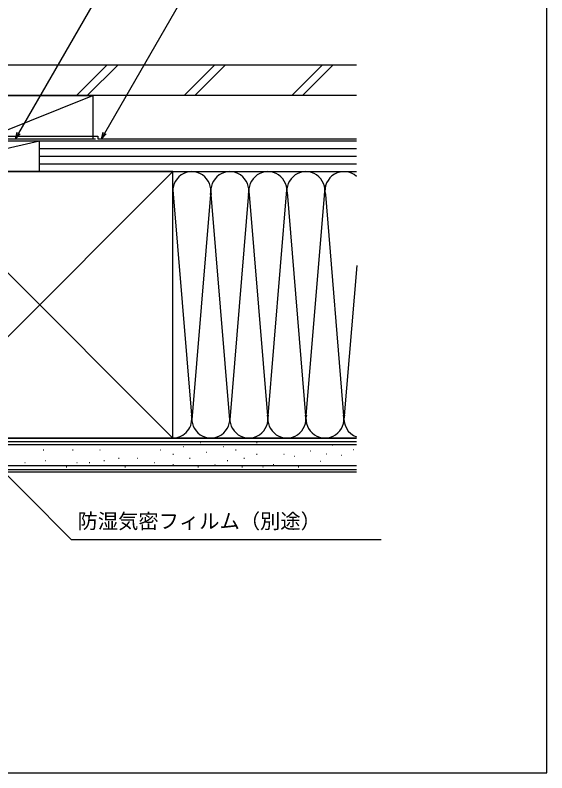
# Model space of a CAD drawing. Units: millimetres, scale not verified. Extents: x -525 to 525, y -783 to 779.
# Drawn here: x 315.3 to 525, y -782.8 to -484.1 of the extents above; entities that cross this region are included whole.
import ezdxf
from ezdxf.enums import TextEntityAlignment as Align

# ---------------------------------------------------------------- set-up
doc = ezdxf.new("R2010")
doc.units = ezdxf.units.MM
doc.header["$LTSCALE"] = 4
for name, color, linetype in [('0-7_YKK_D', 6, 'Continuous'), ('0-8_YKK_ZWAK', 7, 'Continuous'), ('0-9_YSS_K', 3, 'Continuous'), ('0-A_YSS_KE', 3, 'Continuous')]:
    doc.layers.add(name, color=color, linetype=linetype)
doc.styles.add('ＭＳ ゴシック', font='')
doc.styles.get('ＭＳ ゴシック').set_extended_font_data('MS Gothic')

msp = doc.modelspace()

# ---------------------------------------------------------------- linework, layer by layer
at = {"layer": '0-7_YKK_D'}
for points in [[(315.491, -532.799), (316.766, -530.591), (364.421, -448.05), (453.329, -448.05)], [(349.373, -532.799), (350.648, -530.591), (386.756, -468.05), (497.933, -468.05)], [(317.357, -530.932), (315.491, -532.799), (316.174, -530.249)], [(351.24, -530.932), (349.373, -532.799), (350.057, -530.249)], [(299.964, -653.299), (301.767, -655.102), (337.464, -690.8), (459.707, -690.8)]]:
    msp.add_lwpolyline(points, dxfattribs=at)
at = {"layer": '0-8_YKK_ZWAK'}
msp.add_lwpolyline([(-525, -782.8), (525, -782.8), (525, 747.2)], dxfattribs=at)
at = {"layer": '0-9_YSS_K'}
for p, q in [((351.537, -503.799), (339.537, -515.799)), ((355.779, -503.799), (343.779, -515.799)), ((393.963, -503.799), (381.963, -515.799)), ((398.206, -503.799), (386.206, -515.799)), ((436.39, -503.799), (424.39, -515.799)), ((440.632, -503.799), (428.632, -515.799)), ((301, -515.8), (346, -515.8)), ((303.5, -532.8), (346, -515.8)), ((346, -515.8), (346, -532.8)), ((325, -533.8), (272.5, -545.8)), ((346, -533.8), (301, -533.8)), ((325, -545.8), (325, -533.8)), ((450, -533.8), (325, -533.8)), ((450, -536.8), (325, -536.8)), ((450, -539.8), (325, -539.8)), ((450, -542.8), (325, -542.8)), ((272.5, -650.799), (377.5, -545.799)), ((272.5, -545.799), (377.5, -650.799)), ((325, -545.8), (450, -545.8)), ((377.5, -545.799), (450, -545.799)), ((430, -643.68), (437.578, -551.981)), ((377.506, -552.993), (384.842, -641.767)), ((392.342, -554.831), (385, -643.68)), ((400, -643.68), (392.658, -554.831)), ((407.391, -554.244), (400, -643.68)), ((407.661, -554.864), (415, -643.68)), ((415, -643.68), (422.501, -552.906)), ((422.576, -553.831), (430, -643.68)), ((437.658, -554.831), (445, -643.68)), ((450.031, -582.796), (445, -643.68)), ((377.5, -650.799), (450, -650.799)), ((450, -652.299), (256, -652.299)), ((319.924, -653.365), (320.124, -653.365)), ((332.217, -653.365), (332.417, -653.365)), ((342.931, -653.365), (343.131, -653.365)), ((356.118, -653.365), (356.318, -653.365)), ((365.184, -653.365), (365.384, -653.365)), ((388.26, -652.541), (388.46, -652.541)), ((410.512, -652.541), (410.712, -652.541)), ((417.106, -653.365), (417.306, -653.365)), ((426.996, -653.365), (427.196, -653.365)), ((440.384, -653.516), (440.584, -653.516)), ((326.448, -655.513), (326.648, -655.513)), ((337.986, -655.513), (338.186, -655.513)), ((348.701, -655.513), (348.9, -655.513)), ((372.601, -655.513), (372.801, -655.513)), ((381.667, -654.189), (381.867, -654.189)), ((390.733, -656.337), (390.933, -656.337)), ((397.326, -654.189), (397.526, -654.189)), ((402.271, -655.513), (402.471, -655.513)), ((431.619, -655.853), (431.819, -655.853)), ((438.046, -657.022), (438.246, -657.022)), ((448.563, -655.269), (448.763, -655.269)), ((327.272, -659.634), (327.472, -659.634)), ((350.349, -659.634), (350.549, -659.634)), ((356.118, -658.81), (356.318, -658.81)), ((363.535, -658.81), (363.735, -658.81)), ((377.546, -657.161), (377.746, -657.161)), ((384.139, -658.81), (384.339, -658.81)), ((398.974, -659.634), (399.174, -659.634)), ((405.568, -658.81), (405.768, -658.81)), ((410.512, -657.161), (410.712, -657.161)), ((421.227, -657.161), (421.427, -657.161)), ((425.347, -657.986), (425.547, -657.986)), ((435.709, -659.943), (435.909, -659.943)), ((443.889, -657.606), (444.089, -657.606)), ((450, -661.799), (256, -661.799)), ((319.099, -660.458), (319.299, -660.458)), ((335.514, -662.106), (335.714, -662.106)), ((339.635, -660.458), (339.835, -660.458)), ((344.58, -660.458), (344.78, -660.458)), ((358.59, -662.106), (358.79, -662.106)), ((370.129, -660.458), (370.329, -660.458)), ((377.546, -661.282), (377.746, -661.282)), ((387.436, -662.106), (387.636, -662.106)), ((394.029, -661.282), (394.229, -661.282)), ((404.743, -662.106), (404.943, -662.106)), ((412.985, -662.106), (413.185, -662.106)), ((417.106, -661.282), (417.306, -661.282)), ((426.996, -662.106), (427.196, -662.106)), ((450, -664.298), (243.5, -664.298))]:
    msp.add_line(p, q, dxfattribs=at)
msp.add_lwpolyline([(325, -545.8), (325, -533.8), (272.5, -533.8), (272.5, -545.8)], close=True, dxfattribs=at)
for centre, start, end in [((385, -553.299), 348.21668, 191.78379), ((400, -553.299), 348.21668, 191.78379), ((415, -553.299), 348.21668, 191.78379), ((430, -553.299), 348.21644, 191.78379), ((445, -553.299), 48.19159, 191.78356), ((377.5, -643.299), 270, 11.78353), ((392.5, -643.299), 168.21646, 11.78353), ((407.5, -643.299), 168.21646, 11.78353), ((422.5, -643.299), 168.21646, 11.78353), ((437.5, -643.299), 168.21646, 11.78364), ((452.5, -643.299), 168.21646, 250.52728)]:
    msp.add_arc(centre, 7.5, start, end, dxfattribs=at)
at = {"layer": '0-A_YSS_KE'}
for p, q in [((450, -515.799), (280, -515.799)), ((348, -531.799), (348, -532.799)), ((348, -532.799), (450, -532.799)), ((377.5, -559.764), (377.5, -545.799)), ((377.5, -650.799), (377.5, -553.299)), ((450, -650.799), (256, -650.799)), ((271.5, -653.299), (450, -653.299)), ((450, -663.299), (256, -663.299))]:
    msp.add_line(p, q, dxfattribs=at)
for points in [[(450, -503.799), (280, -503.799), (280, -515.799)], [(291, -530.299), (291, -532.799), (347, -532.799)], [(292, -529.299), (292, -531.799), (348, -531.799)], [(377.5, -545.799), (272.5, -545.799), (272.5, -650.799), (377.5, -650.799)]]:
    msp.add_lwpolyline(points, dxfattribs=at)

# ---------------------------------------------------------------- texts
at = {"layer": '0-7_YKK_D', "style": 'ＭＳ ゴシック'}
msp.add_text('防湿気密フィルム（別途）', height=5.865, dxfattribs=at).set_placement((339.924, -688.255), align=Align.BOTTOM_LEFT)

doc.saveas('drawing.dxf')
